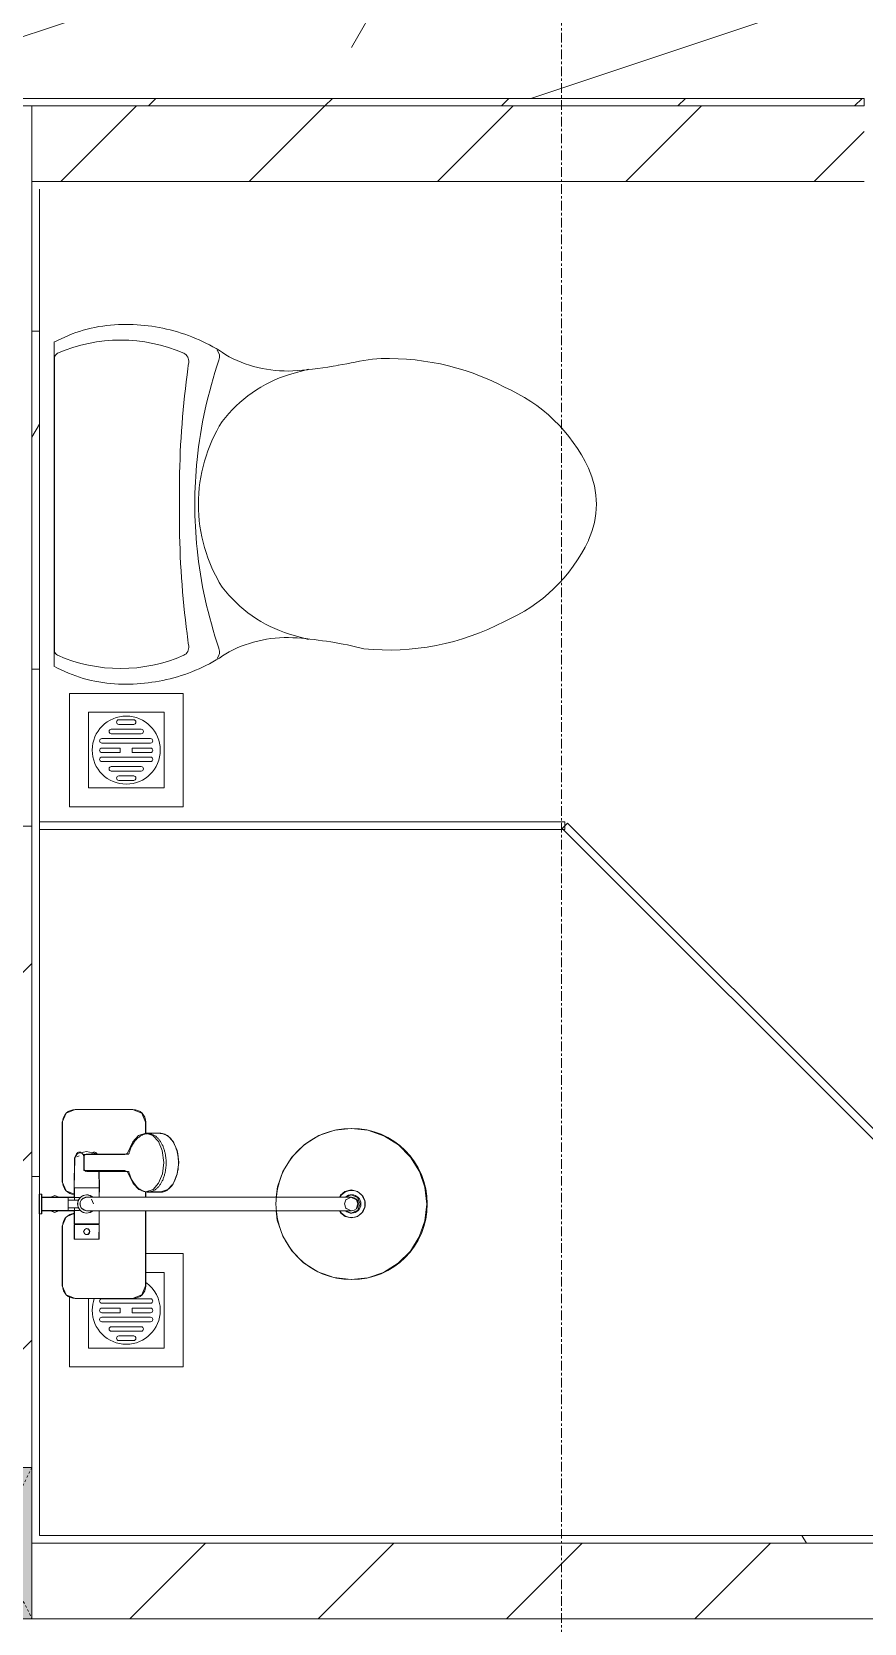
# Model space of a CAD drawing. Header units: millimetres. Extents: x 5357 to 259384, y -16348 to 109893.
# Drawn here: x 114252 to 115353, y 56631 to 58735 of the extents above; entities that cross this region are included whole.
import ezdxf

# ---------------------------------------------------------------- set-up
doc = ezdxf.new("R2010")
doc.units = ezdxf.units.MM
doc.linetypes.add('Dash', pattern=[6, 3, -3])
doc.linetypes.add('Grid Line', pattern=[22.225, 12.7, -3.175, 3.175, -3.175])
for name, color, linetype, lineweight in [('0-1', 7, 'Continuous', 5), ('A-FLOR-1', 53, 'Continuous', 9), ('A-FLOR-PATT-1', 10, 'Continuous', 9), ('A-GLAZ-CURT-1', 254, 'Continuous', 9), ('A-GLAZ-CURT-2', 53, 'Continuous', 9), ('A-WALL-1', 9, 'Continuous', 18), ('A-WALL-2', 53, 'Continuous', 9), ('A-WALL-PATT-1', 10, 'Continuous', 9), ('A-WALL-PATT-2', 53, 'Continuous', 9), ('I-WALL-1', 9, 'Continuous', 18), ('M-EQPM-1', 254, 'Continuous', 9), ('M-EQPM-2', 53, 'Continuous', 9), ('P-SANR-FIXT', 6, 'Continuous', 9), ('P-SANR-FIXT-1', 254, 'Continuous', 9), ('P-SANR-FIXT-2', 53, 'Continuous', 9), ('S-COLS-2', 9, 'Continuous', 18), ('S-COLS-3', 53, 'Continuous', 9), ('S-COLS-4', 254, 'Continuous', 9), ('S-COLS-HDLN-1', 53, 'Dash', 9), ('S-GRID-1', 1, 'Grid Line', 9)]:
    doc.layers.add(name, color=color, linetype=linetype, lineweight=lineweight)
pattern_1 = [(45, (0, 0), (-124.4508, 124.4508), [])]
pattern_2 = [(0, (0, 0), (894.08, 223.52), [73.762, -596.798, 73.762, -596.798, -3576.32]), (0, (0, 0), (894.08, 223.52), [-1341.12, 73.762, -1267.358, 73.762, -596.798, -1564.64]), (0, (0, 0), (894.08, 223.52), [-3352.8, 73.762, -373.278, 73.762, -1043.838]), (120, (335.28, 111.76), (-640.614, 662.536), [73.762, -596.798, 73.762, -4173.118]), (120, (335.28, 111.76), (-640.614, 662.536), [-744.322, -596.798, 73.762, -1267.358, -2235.2]), (120, (335.28, 111.76), (-640.614, 662.536), [-2682.24, 73.762, -596.798, 73.762, -1490.878]), (120, (335.28, 111.76), (-640.614, 662.536), [-3426.562, -373.278, 73.762, -1043.838]), (240, (447.04, 558.8), (-253.466, -886.056), [73.762, -596.798, 73.762, -4173.118]), (240, (447.04, 558.8), (-253.466, -886.056), [-744.322, -596.798, 73.762, -1267.358, -2235.2]), (240, (447.04, 558.8), (-253.466, -886.056), [-2682.24, 73.762, -596.798, 73.762, -1490.878]), (240, (447.04, 558.8), (-253.466, -886.056), [-3426.562, -373.278, 73.762, -1043.838])]

# ---------------------------------------------------------------- blocks, each defined once
blk = doc.blocks.new('TOILET - TOILET-348229-TKCS_MB CẢNH QUAN CÂY XANH')
at = {"layer": 'P-SANR-FIXT-2'}
for p, q in [((214.2, -19.1), (-214.2, -19.1)), ((194, -19.9), (-194, -19.9)), ((-171.7, -330.3), (-178.6, -355.5)), ((171.7, -330.3), (178.6, -355.5))]:
    blk.add_line(p, q, dxfattribs=at)
for centre, radius, start, end in [((-46.1, -111.1), 191.6, 151.2809, 176.4513), ((-193.7, -26.4), 6.48, 92.3168, 156.2862), ((193.7, -26.4), 6.48, 23.7138, 87.6832), ((46.1, -111.1), 191.6, 3.5487, 28.7191), ((-9.8, -107.2), 207.3, 156.2862, 203.7138), ((9.8, -107.2), 207.3, 336.2862, 23.7138), ((1.9, -114.1), 239.7, 176.4513, 195.2961), ((-1.9, -114.1), 239.7, 344.7039, 3.5487), ((-4, -115.7), 233.6, 195.2961, 215.2147), ((-14.3, -1400.4), 1215.6, 90.3974, 97.407), ((0, -3462.8), 3278, 89.6026, 90.3974), ((14.3, -1400.4), 1215.6, 82.593, 89.6026), ((4, -115.7), 233.6, 324.7853, 344.7039), ((-189.1, -185.5), 11.7, 205.4105, 277.5788), ((0.6, -792.1), 586.9, 95.8322, 108.9927), ((178.9, -2951.3), 2778.4, 97.2351, 97.5788), ((0, -416), 206.1, 90, 122.0732), ((0, -786.7), 581.5, 84.1678, 95.8322), ((0, -416), 206.1, 57.9268, 90), ((-0.6, -792.1), 586.9, 71.0073, 84.1678), ((-178.9, -2951.3), 2778.4, 82.4212, 82.7649), ((189.1, -185.5), 11.7, 262.4212, 334.5895), ((-195, -224.1), 13.8, 230.6724, 288.9927), ((-343.5, -327.4), 167.3, 355.4559, 27.38), ((-0.4, -384), 179.5, 127.4036, 162.5964), ((0.4, -384), 179.5, 17.4036, 52.5964), ((343.5, -327.4), 167.3, 152.62, 184.5441), ((195, -224.1), 13.8, 251.0073, 309.3276), ((-719.2, -297.5), 544.3, 346.0536, 355.4559), ((719.2, -297.5), 544.3, 184.5441, 190.2879), ((-1948.3, -805.1), 2171.2, 9.681, 10.8949), ((137.1, -461.2), 329.8, 174.3487, 207.6878), ((-137.1, -461.2), 329.8, 332.3122, 3.6835), ((45.1, -528.6), 217.6, 203.2216, 244.7718), ((-45.1, -528.6), 217.6, 295.2282, 336.7784), ((0, -624.4), 111.7, 244.7718, 295.2282)]:
    blk.add_arc(centre, radius, start, end, dxfattribs=at)
blk = doc.blocks.new('93925000_0001 - 93925000_top_dwg_93925000_T-348115-TKCS_MB CẢNH QUAN CÂY XANH')
at = {"layer": 'P-SANR-FIXT'}
for p, q in [((-29.3, -30.4), (-108, -30.4)), ((29.3, -30.4), (108, -30.4)), ((-125, -47.4), (-125, -123.4)), ((-46.3, -78.4), (-46.3, -46.7)), ((-27.2, -47.1), (-26.1, -47.1)), ((-9, -412.5), (-9, -62.5)), ((9, -62.5), (9, -412.5)), ((21.5, -45.9), (60.6, -46.7)), ((125, -47.4), (125, -123.4)), ((-27.2, -77.9), (-26.1, -77.9)), ((43, -78.7), (21.5, -79.2)), ((43, -64.7), (43, -117.7)), ((65.8, -117.7), (65.8, -64.7)), ((42.7, -117.9), (42.7, -117.9)), ((43.2, -117.6), (43.2, -117.5)), ((65.6, -117.5), (65.6, -117.6)), ((66.1, -117.9), (66.1, -117.9)), ((-108, -140.4), (-9, -140.4)), ((9, -140.4), (16.1, -140.4)), ((15.4, -159.1), (15.8, -143.3)), ((108, -140.4), (92.7, -140.4)), ((93, -143.3), (93.4, -159.1))]:
    blk.add_line(p, q, dxfattribs=at)
at = {"layer": 'P-SANR-FIXT', "flags": 128}
for points in [[(-45.8, -46.1), (-27.2, -46.1), (-27.2, -78.9), (-45.8, -78.9)], [(-26.1, -46), (-26.1, -78.9), (-9, -79)], [(21.5, -47.4), (21.5, -79.1), (9, -79)]]:
    blk.add_lwpolyline(points, dxfattribs=at)
at = {"layer": 'P-SANR-FIXT'}
for centre, radius in [((-36.5, -62.5), 3.95), ((0, -412.5), 100)]:
    blk.add_circle(centre, radius, dxfattribs=at)
for centre, radius, start, end in [((-108, -47.4), 17, 90, 180), ((-29.3, -47.4), 17, 4.7626, 90), ((29.3, -47.4), 17, 90, 175.2374), ((108, -47.4), 17, 360, 90), ((-45.8, -46.6), 0.5, 90, 180), ((0, -62.5), 12, 318.5904, 221.4096), ((0, -62.5), 9, 90, 180.0008), ((0, -62.5), 9, 360, 90), ((45.7, -61.8), 2.59, 155.1929, 175.7071), ((45.9, -61.8), 2.75, 130.8294, 155.1929), ((46.1, -62.1), 3.08, 110.5459, 130.8294), ((54.4, -334.8), 275.9, 88.2683, 91.7343), ((59.7, -57.1), 10.5, 38.6491, 85.492), ((-11.1, -67.1), 76.9, 1.7693, 4.1075), ((-45.8, -78.4), 0.5, 180, 270), ((65.2, -72.4), 3.46, 323.2522, 79.3541), ((-108, -123.4), 17, 180, 270), ((47.7, -153.8), 35.5, 125.4414, 130.0144), ((49.9, -156.8), 39.2, 121.1773, 125.4365), ((50.6, -157.9), 40.5, 119.697, 121.1761), ((51, -158.7), 41.5, 117.0276, 119.7085), ((52.2, -161.1), 44.1, 113.3199, 117.0258), ((51.7, -159.9), 42.8, 109.7779, 113.2977), ((52.5, -162.2), 45.2, 106.1472, 109.7766), ((53.2, -164.5), 47.7, 103.9355, 106.1665), ((39.1, -108.2), 10.4, 284.3956, 285.5116), ((40.8, -114.2), 4.19, 285.5116, 289.9665), ((40.2, -112.5), 6, 289.9665, 292.7061), ((41.4, -115.3), 2.96, 292.7061, 296.5405), ((41.3, -115.1), 3.16, 296.9591, 300.8286), ((41.8, -115.8), 2.26, 300.8286, 305.287), ((42.1, -116.4), 1.64, 305.287, 309.9326), ((42.6, -116.9), 0.906, 309.9326, 315.24), ((66.5, -116.6), 1.39, 229.6335, 235.1234), ((66.3, -116.8), 1.08, 225.1702, 229.6335), ((67.3, -115.4), 2.79, 235.1234, 238.7439), ((67.2, -115.6), 2.6, 238.7439, 243.4573), ((67.8, -114.4), 3.89, 243.9189, 246.8313), ((68.1, -113.8), 4.52, 246.843, 250.4792), ((68.3, -113.2), 5.24, 250.478, 254.0406), ((68.5, -112.7), 5.75, 254.0357, 256.0561), ((55.4, -165.2), 48.4, 73.8659, 76.0481), ((56.2, -162.4), 45.5, 70.241, 73.86), ((57.4, -159.2), 42.1, 66.6693, 70.2637), ((56.5, -161.3), 44.3, 62.9815, 66.6728), ((58, -158.4), 41.1, 60.2783, 62.9855), ((57.7, -158.9), 41.7, 58.8444, 60.2824), ((59.2, -156.4), 38.7, 54.5377, 58.8482), ((60.9, -154), 35.8, 50.0034, 54.5405), ((108, -123.4), 17, 270, 360), ((32.6, -143.6), 16.9, 172.414, 179.1297), ((33.7, -143.7), 17.9, 164.9525, 172.4168), ((35.2, -144.2), 19.5, 157.9614, 164.9563), ((37.1, -144.9), 21.6, 151.4775, 157.9654), ((39.3, -146.1), 24, 145.4892, 151.4815), ((41.5, -147.6), 26.8, 139.9517, 145.4927), ((43.6, -149.4), 29.5, 134.7867, 139.9744), ((46.2, -152), 33.2, 130.0223, 134.7808), ((62.8, -151.7), 32.8, 45.1921, 50.0042), ((65, -149.6), 29.8, 40.0487, 45.1896), ((87.6, -128.4), 1.5, 180, 187.5386), ((87.6, -128.4), 1.5, 258.6057, 270), ((67.2, -147.7), 26.8, 34.5125, 40.0422), ((69.4, -146.2), 24.2, 28.5363, 34.4919), ((73.8, -143.9), 19.2, 21.6374, 28.9183), ((71.2, -145), 22.1, 15.4436, 21.6374), ((76.8, -143.4), 16.2, 7.1859, 15.4436), ((73.9, -143.8), 19.1, 1.2699, 7.1859), ((32.7, -159), 17.3, 181.3198, 222.2619), ((76, -159), 17.4, 317.3098, 358.6393), ((54.2, -123), 60.6, 259.1395, 270.1494), ((54.2, -119.5), 64.1, 270.1494, 280.3637), ((0, -412.5), 18, 120.2491, 59.7509), ((0, -412.5), 12.2, 137.7946, 42.2054), ((0, -412.5), 9, 180, 0)]:
    blk.add_arc(centre, radius, start, end, dxfattribs=at)
for points, degree in [([(-12.9, 0), (-12.9, -1.5), (-12.9, -3)], 2), ([(12.9, 0), (0, 0), (-12.8, 0)], 2), ([(12.8, 0), (12.9, 0), (12.9, 0)], 2), ([(12.9, 0), (12.9, -1.5), (12.9, -3)], 2), ([(-12.9, -3), (0, -3), (12.8, -3)], 2), ([(-12.8, -3), (-12.9, -3), (-12.9, -3)], 2), ([(-8.5, -3.8), (-8.5, -20.9), (-8.5, -38)], 2), ([(8.5, -3.8), (8.5, -20.9), (8.5, -38)], 2), ([(-8.5, -38), (0, -38), (8.5, -38)], 2), ([(-5, -38), (-5, -44.8), (-5, -51.6)], 2), ([(5, -38), (5, -44.8), (5, -51.6)], 2), ([(-5, -46), (-15.5, -46), (-26.1, -46)], 2), ([(5, -46), (13.3, -46), (21.5, -46)], 2), ([(43.2, -61.6), (43.1, -62.2), (43.3, -62.8), (43, -63.5), (43, -64.1), (43, -64.7)], 5), ([(46.1, -59), (45.8, -59), (45.6, -59), (45.4, -59.1), (45.2, -59.1), (45, -59.2)], 5), ([(65.6, -61.6), (65.6, -60.8), (65.5, -60), (64.3, -59), (63.5, -59), (62.7, -59)], 5), ([(42.8, -182.5), (33, -180.6), (24.7, -176.4), (19.9, -170.7)], 3), ([(88.8, -170.8), (83.9, -176.5), (75.6, -180.7), (65.8, -182.5)], 3)]:
    blk.add_open_spline(points, degree=degree, dxfattribs=at)
for points, weights in [([(-9.3, -3), (-8.5, -3), (-8.5, -3.8)], [1, 0.707106775639, 1]), ([(9.3, -3), (8.5, -3), (8.5, -3.8)], [1, 0.707106765177, 1]), ([(21.5, -45.9), (21.5, -45.7), (21.5, -47.4)], [0.874147445041, 0.908470869121, 1]), ([(67.9, -74.4), (66.9, -75.7), (65.8, -76.4)], [1, 0.991614392871, 1]), ([(54.4, -167.3), (15.8, -167.3), (15.8, -143.6)], [1, 0.707106781187, 1]), ([(93, -143.6), (93, -167.3), (54.4, -167.3)], [1, 0.707106781187, 1])]:
    blk.add_rational_spline(points, weights, degree=2, dxfattribs=at)
blk.add_open_spline([(68, -50.6), (68.4, -51.1), (68.6, -51.7), (68.7, -53.5), (68.2, -54.7), (66.1, -57), (64.6, -58.1), (62.7, -59)], degree=3, knots=[0.3623591, 0.3623591, 0.3623591, 0.3623591, 0.4991435, 0.4991435, 0.7494159, 0.7494159, 0.9564651, 0.9564651, 0.9564651, 0.9564651], dxfattribs=at)
blk = doc.blocks.new('93925000_0001 - 93925000_top_dwg-348114-TKCS_MB CẢNH QUAN CÂY XANH')
blk.add_blockref('93925000_0001 - 93925000_top_dwg_93925000_T-348115-TKCS_MB CẢNH QUAN CÂY XANH', (0, 0))
blk = doc.blocks.new('93925000_0001 - 93925000_3D_low_dwg-348120-TKCS_MB CẢNH QUAN CÂY XANH')
at = {"layer": 'P-SANR-FIXT'}
for p, q in [((-13, 0.4), (-12.1, 0.4)), ((-13, 0.4), (-11.6, 0.4)), ((-13, 0.4), (-12.1, 0.4)), ((-13, 0.4), (-11.6, 0.4)), ((-13, -2.4), (-13, 0.4)), ((-13, -2.4), (-13, 0.4)), ((-12.1, 0.4), (-9.1, 0.4)), ((-12.1, 0.4), (-9.1, 0.4)), ((-8, 0.4), (-11.6, 0.4)), ((-8, 0.4), (-11.6, 0.4)), ((-9.1, 0.4), (-5, 0.4)), ((-9.1, 0.4), (-5, 0.4)), ((-2.7, 0.4), (-8, 0.4)), ((-2.7, 0.4), (-8, 0.4)), ((-5, 0.4), (0, 0.4)), ((-5, 0.4), (0, 0.4)), ((2.9, 0.4), (-2.7, 0.4)), ((2.9, 0.4), (-2.7, 0.4)), ((0, 0.4), (5.1, 0.4)), ((0, 0.4), (5.1, 0.4)), ((8.2, 0.4), (2.9, 0.4)), ((8.2, 0.4), (2.9, 0.4)), ((5.1, 0.4), (9, 0.4)), ((5.1, 0.4), (9, 0.4)), ((11.6, 0.4), (8.2, 0.4)), ((11.6, 0.4), (8.2, 0.4)), ((9, 0.4), (12, 0.4)), ((9, 0.4), (12, 0.4)), ((13, 0.4), (11.6, 0.4)), ((13, 0.4), (11.6, 0.4)), ((12, 0.4), (13, 0.4)), ((12, 0.4), (13, 0.4)), ((13, -2.4), (13, 0.4)), ((13, -2.4), (13, 0.4)), ((-12.1, -2.4), (-13, -2.4)), ((-13, -2.4), (-11.6, -2.4)), ((-12.1, -2.4), (-13, -2.4)), ((-13, -2.4), (-11.6, -2.4)), ((-9.1, -2.4), (-12.1, -2.4)), ((-9.1, -2.4), (-12.1, -2.4)), ((-11.6, -2.4), (-8.5, -2.4)), ((-11.6, -2.4), (-8.9, -2.4)), ((-11.1, -20.1), (-8.9, -14.6)), ((-8.9, -25.2), (-11.1, -20.1)), ((-5, -2.4), (-9.1, -2.4)), ((-8.9, -45.6), (-8.9, -2.4)), ((-6.1, -2.4), (-8.5, -2.4)), ((-8.5, -52.2), (-8.5, -2.4)), ((-0.3, -2.4), (-6.1, -2.4)), ((0, -2.4), (-5, -2.4)), ((-0.3, -2.4), (6.1, -2.4)), ((5.1, -2.4), (0, -2.4)), ((5.1, -2.4), (9, -2.4)), ((6.1, -2.4), (8.5, -2.4)), ((11.6, -2.4), (8.5, -2.4)), ((8.5, -2.4), (8.5, -52.2)), ((8.9, -2.4), (8.9, -45.6)), ((11.6, -2.4), (8.9, -2.4)), ((11.1, -20.1), (8.9, -15)), ((8.9, -25.6), (11.1, -20.1)), ((9, -2.4), (12, -2.4)), ((9, -2.4), (12, -2.4)), ((13, -2.4), (11.6, -2.4)), ((13, -2.4), (11.6, -2.4)), ((12, -2.4), (13, -2.4)), ((12, -2.4), (13, -2.4)), ((-125, -47), (-120, -35)), ((-120, -35), (-125, -47)), ((-120, -35), (-108, -30)), ((-108, -30), (-120, -35)), ((-108, -30), (-29.2, -30)), ((-29.2, -30), (-108, -30)), ((-29.2, -30), (-17.2, -35)), ((-17.2, -35), (-29.2, -30)), ((-17.2, -35), (-12.8, -45.6)), ((-12.8, -45.6), (-17.2, -35)), ((17.2, -35), (12.8, -45.6)), ((12.8, -45.6), (17.2, -35)), ((17.2, -35), (29.2, -30)), ((17.2, -35), (29.2, -30)), ((29.2, -30), (108, -30)), ((108, -30), (29.2, -30)), ((108, -30), (120, -35)), ((120, -35), (108, -30)), ((120, -35), (125, -47)), ((125, -47), (120, -35)), ((-125, -123), (-125, -47)), ((-125, -47), (-125, -123)), ((-46.3, -45.7), (-27.2, -45.6)), ((-46.3, -46.9), (-46.3, -45.7)), ((-46.3, -45.7), (-46.3, -46.9)), ((-46.3, -50.5), (-46.3, -46.9)), ((-46.3, -50.5), (-46.3, -56.1)), ((-46.3, -56.1), (-46.3, -62.1)), ((-46.3, -68.1), (-46.3, -62.1)), ((-40.5, -62.1), (-39.4, -59.4)), ((-40.5, -62.1), (-39.3, -64.9)), ((-36.6, -58.1), (-39.4, -59.4)), ((-36.6, -58.1), (-33.6, -59.3)), ((-33.6, -59.3), (-32.5, -62.1)), ((-33.6, -64.8), (-32.5, -62.1)), ((-27.2, -46.8), (-27.2, -45.6)), ((-27.2, -45.6), (-27.2, -46.8)), ((-27.2, -46.8), (-27.2, -50.4)), ((-27.2, -56), (-27.2, -50.4)), ((-27.2, -62.1), (-27.2, -56)), ((-27.2, -68.2), (-27.2, -62.1)), ((-26.1, -46.8), (-26.1, -45.6)), ((-8.5, -45.6), (-26.1, -45.6)), ((-26.1, -46.8), (-26.1, -50.4)), ((-26.1, -56), (-26.1, -50.4)), ((-26.1, -62.1), (-26.1, -56)), ((-26.1, -68.2), (-26.1, -62.1)), ((-11.1, -57.5), (-12, -62.1)), ((-11.2, -57.7), (-12, -62.1)), ((-12, -62.1), (-11.2, -66.5)), ((-12, -62.1), (-11.2, -66.5)), ((-8.5, -53.6), (-11.2, -57.7)), ((-8.5, -53.6), (-11.2, -57.7)), ((-11.1, -57.5), (-11.2, -57.7)), ((-5.4, -54.9), (-9, -62.1)), ((-9, -62.1), (-9, -66.3)), ((-4.4, -50.9), (-8.5, -53.6)), ((-4.4, -50.9), (-8.5, -53.6)), ((-5.4, -54.9), (-6.9, -57.9)), ((0, -53.1), (-5.4, -54.9)), ((-4.6, -51), (-4.4, -50.9)), ((0, -50.1), (-4.4, -50.9)), ((4.4, -50.9), (0, -50.1)), ((4.4, -50.9), (4.6, -51)), ((4.4, -50.9), (8.5, -53.6)), ((4.4, -50.9), (8.5, -53.6)), ((9, -62.1), (6.4, -55.7)), ((21.5, -45.6), (8.5, -45.6)), ((11.1, -57.5), (8.5, -53.6)), ((11.2, -57.7), (8.5, -53.6)), ((11.2, -57.7), (8.5, -53.6)), ((9, -62.1), (9, -66.5)), ((11.1, -57.5), (11.2, -57.7)), ((11.1, -66.7), (12, -62.1)), ((12, -62.1), (11.2, -57.7)), ((12, -62.1), (11.2, -57.7)), ((11.2, -66.5), (12, -62.1)), ((21.5, -45.6), (60.6, -46.1)), ((21.5, -46.8), (21.5, -45.6)), ((21.5, -46.8), (21.5, -50.4)), ((21.5, -56), (21.5, -50.4)), ((21.5, -62.1), (21.5, -56)), ((21.5, -68.2), (21.5, -62.1)), ((43.3, -68.3), (43.8, -62.2)), ((44.3, -58.6), (44.2, -112.9)), ((65.4, -58.6), (44.3, -58.6)), ((60.6, -46.1), (66.7, -50.3)), ((63.6, -52.2), (62.2, -49.2)), ((65.4, -58.6), (65.4, -112.9)), ((66.3, -68.3), (65.8, -61.6)), ((66.7, -50.3), (69.5, -62.1)), ((66.7, -73.9), (69.5, -62.1)), ((125, -47), (125, -123)), ((125, -123), (125, -47)), ((-46.3, -73.7), (-46.3, -68.1)), ((-46.3, -77.3), (-46.3, -73.7)), ((-46.3, -78.5), (-46.3, -77.3)), ((-46.3, -78.5), (-46.3, -77.3)), ((-46.3, -78.5), (-27.2, -78.6)), ((-36.5, -66.1), (-39.3, -64.9)), ((-33.6, -64.8), (-36.5, -66.1)), ((-27.2, -73.8), (-27.2, -68.2)), ((-27.2, -77.4), (-27.2, -73.8)), ((-27.2, -77.4), (-27.2, -78.6)), ((-27.2, -78.6), (-27.2, -77.4)), ((-26.1, -73.8), (-26.1, -68.2)), ((-26.1, -77.4), (-26.1, -73.8)), ((-26.1, -78.6), (-26.1, -77.4)), ((-26.1, -78.6), (-9, -78.6)), ((-11.1, -66.7), (-11.2, -66.5)), ((-11.2, -66.5), (-9, -69.8)), ((-11.1, -66.7), (-9, -69.9)), ((-9, -79.5), (-9, -66.3)), ((-9, -79.5), (-9, -94.5)), ((6.4, -68.5), (0, -71.1)), ((9, -79.6), (9, -66.5)), ((9, -69.8), (11.2, -66.5)), ((9, -69.8), (11.2, -66.5)), ((9, -69.8), (11.1, -66.7)), ((9, -78.6), (21.5, -78.6)), ((9, -79.6), (9, -94.6)), ((11.1, -66.7), (11.2, -66.5)), ((21.5, -73.8), (21.5, -68.2)), ((21.5, -77.4), (21.5, -73.8)), ((21.5, -78.6), (21.5, -77.4)), ((21.5, -78.6), (44.3, -78.3)), ((43.3, -68.3), (44.3, -66.2)), ((44.3, -70.3), (43.3, -68.3)), ((-9, -94.5), (-9, -122.1)), ((9, -94.6), (9, -122.1)), ((-120, -135), (-125, -123)), ((-125, -123), (-120, -135)), ((-9, -122.1), (-9, -352.1)), ((9, -352.1), (9, -122.1)), ((27.2, -123.6), (19, -131.1)), ((42.7, -116.4), (27.2, -123.6)), ((44.2, -112.9), (42.7, -116.4)), ((65.4, -112.9), (67, -116.4)), ((67, -116.4), (82.2, -123.4)), ((82.2, -123.4), (90.4, -130.7)), ((125, -123), (120, -135)), ((120, -135), (125, -123)), ((-108, -140), (-120, -135)), ((-120, -135), (-108, -140)), ((-8.8, -140), (-108, -140)), ((-108, -140), (-8.8, -140)), ((16.1, -140), (8.8, -140)), ((8.8, -140), (16.1, -140)), ((16, -140.4), (19, -131.1)), ((16, -140.4), (16, -160.1)), ((19.3, -150.1), (16, -140.4)), ((90.4, -130.7), (93.7, -140.4)), ((90.7, -149.6), (93.7, -140.4)), ((108, -140), (93.6, -140)), ((93.6, -140), (108, -140)), ((93.7, -140.4), (93.7, -160.1)), ((108, -140), (120, -135)), ((108, -140), (120, -135)), ((16, -160.1), (18.8, -169)), ((19.3, -169.7), (16, -160.1)), ((27.5, -157.3), (19.3, -150.1)), ((27.5, -157.3), (39.8, -162.4)), ((39.8, -162.4), (54.8, -164.2)), ((70.6, -162.2), (54.8, -164.2)), ((70.6, -162.2), (82.5, -157.2)), ((90.7, -149.6), (82.5, -157.2)), ((93.7, -160.1), (90.7, -169.3)), ((25.5, -175.3), (19.3, -169.7)), ((39.8, -182), (27.5, -177)), ((39.6, -182), (54.8, -183.9)), ((39.8, -182), (54.8, -183.9)), ((54.8, -183.9), (70.6, -181.9)), ((54.8, -183.9), (69.3, -182.2)), ((82.5, -176.8), (70.6, -181.9)), ((82.2, -177), (79.6, -178.1)), ((90.7, -169.3), (82.5, -176.8)), ((-21.4, -314.2), (-42.5, -321.4)), ((-9, -312.8), (-21.4, -314.2)), ((22.5, -314.4), (9, -312.9)), ((43, -321.6), (22.5, -314.4)), ((-61.8, -333.3), (-77.7, -348.9)), ((-42.5, -321.4), (-61.8, -333.3)), ((61.9, -333.3), (43, -321.6)), ((78.8, -350.3), (61.9, -333.3)), ((-77.7, -348.9), (-89.8, -367.9)), ((-9, -374.4), (-9, -352.1)), ((9, -374.3), (9, -352.1)), ((90.5, -369.3), (78.8, -350.3)), ((-89.8, -367.9), (-97.3, -388.9)), ((-9, -394.7), (-9, -374.4)), ((9, -394.5), (9, -374.3)), ((97.6, -390.1), (90.5, -369.3)), ((-97.3, -388.9), (-100, -411.9)), ((-11.8, -397.7), (-16.7, -404)), ((-9, -396.3), (-11.8, -397.7)), ((-9, -394.7), (-9, -407.6)), ((9, -394.5), (9, -407.4)), ((11.7, -397.6), (9, -396.3)), ((11.7, -397.6), (16.7, -403.7)), ((11.7, -397.6), (16.7, -403.7)), ((100, -411.9), (97.6, -390.1)), ((-100, -411.9), (-97.6, -433.8)), ((-16.7, -404), (-18.5, -411.9)), ((-18.5, -411.9), (-18.5, -411.9)), ((-18.5, -411.9), (-16.5, -420.1)), ((-16.5, -420.1), (-11.3, -426.5)), ((-12, -411.9), (-9, -404.4)), ((-8.3, -420.6), (-12, -411.9)), ((-5.4, -404.7), (-9, -411.9)), ((-9, -407.6), (-9, -411.9)), ((-9, -411.9), (-9, -411.9)), ((0, -423.9), (-8.3, -420.6)), ((-5.4, -404.7), (-6.3, -405.5)), ((-5.4, -419.1), (-6.2, -418.4)), ((-5.4, -404.7), (0, -402.9)), ((0, -420.9), (-5.4, -419.1)), ((0, -420.9), (-5.4, -419.1)), ((5.4, -404.7), (0, -402.9)), ((5.4, -419.1), (0, -420.9)), ((5.4, -419.1), (0, -420.9)), ((8.7, -420.2), (0, -423.9)), ((9, -411.9), (5.4, -404.7)), ((5.4, -404.7), (6.2, -405.4)), ((5.4, -419.1), (9, -411.6)), ((5.4, -419.1), (9, -411.9)), ((6.2, -418.4), (5.4, -419.1)), ((8.7, -420.2), (12, -411.9)), ((12, -411.9), (9, -404.9)), ((9, -411.9), (9, -407.4)), ((9, -411.6), (9, -411.9)), ((16.5, -420.1), (11.7, -426.2)), ((18.5, -411.9), (16.5, -420.1)), ((16.7, -403.7), (18.5, -411.9)), ((16.7, -403.7), (18.5, -411.9)), ((18.5, -411.9), (18.5, -411.9)), ((100, -411.9), (97.5, -433.9)), ((-97.6, -433.8), (-90.5, -454.4)), ((-11.3, -426.5), (-3.9, -430)), ((-3.9, -430), (4.1, -429.9)), ((4.1, -429.9), (11.7, -426.2)), ((89.8, -455.8), (97.5, -433.9)), ((-90.5, -454.4), (-78.4, -473.9)), ((78, -474.5), (89.8, -455.8)), ((-78.4, -473.9), (-62.2, -490.2)), ((61.9, -490.4), (78, -474.5)), ((-62.2, -490.2), (-43.5, -501.9)), ((-43.5, -501.9), (-22.2, -509.4)), ((22.1, -509.4), (42.9, -502.2)), ((42.9, -502.2), (61.9, -490.4)), ((-22.2, -509.4), (-0.1, -511.9)), ((-0.1, -511.9), (22.1, -509.4))]:
    blk.add_line(p, q, dxfattribs=at)
blk = doc.blocks.new('93925000_0001 - FMM 93925000-348244-TKCS_MB CẢNH QUAN CÂY XANH')
for name in ['93925000_0001 - 93925000_3D_low_dwg-348120-TKCS_MB CẢNH QUAN CÂY XANH', '93925000_0001 - 93925000_top_dwg-348114-TKCS_MB CẢNH QUAN CÂY XANH']:
    blk.add_blockref(name, (0, 0))
blk = doc.blocks.new('THU NUOC - THU NUOC-461820-TKCS_MB CẢNH QUAN CÂY XANH')
at = {"layer": 'M-EQPM-2'}
for p, q in [((-66.3, 70.6), (-66.3, -79.4)), ((83.7, 70.6), (-66.3, 70.6)), ((83.7, -22.9), (83.7, 70.6)), ((58.7, 45.6), (-41.3, 45.6)), ((-41.3, 45.6), (-41.3, -54.4)), ((58.7, -19.9), (58.7, 45.6)), ((-11, 23.3), (28.5, 23.3)), ((-1.1, 35.6), (18.5, 35.6)), ((18.5, 29.6), (-1.1, 29.6)), ((-23.3, 10.8), (40.9, 10.8)), ((40.9, 4.8), (-23.3, 4.8)), ((28.5, 17.3), (-11, 17.3)), ((-23.3, -1.2), (0.7, -1.2)), ((0.7, -7.2), (-23.3, -7.2)), ((-23.3, -13.6), (40.9, -13.6)), ((40.9, -19.6), (-23.3, -19.6)), ((0.7, -1.2), (0.7, -7.2)), ((16.7, -1.2), (40.9, -1.2)), ((16.7, -7.2), (16.7, -1.2)), ((40.9, -7.2), (16.7, -7.2)), ((-41.3, -54.4), (-16.7, -54.4)), ((-66.3, -79.4), (-16.7, -79.4))]:
    blk.add_line(p, q, dxfattribs=at)
for centre, radius, start, end in [((8.7, -4.4), 45, 0, 180), ((8.7, -4.4), 45, 0, 180), ((-11, 20.3), 3, 90, 270), ((-1.1, 32.6), 3, 90, 270), ((18.5, 32.6), 3, 270, 90), ((28.5, 20.3), 3, 270, 90), ((-23.3, 7.8), 3, 90, 270), ((40.9, 7.8), 3, 270, 90), ((8.7, -4.4), 45, 180, 235.2807), ((8.7, -4.4), 45, 180, 235.2807), ((-23.3, -4.2), 3, 90, 270), ((-23.3, -16.6), 3, 90, 270), ((40.9, -4.2), 3, 270, 90), ((40.9, -16.6), 3, 270, 90), ((8.7, -4.4), 45, 339.7593, 360), ((8.7, -4.4), 45, 339.7593, 360), ((-11, -29.1), 3, 135, 180)]:
    blk.add_arc(centre, radius, start, end, dxfattribs=at)
blk = doc.blocks.new('THU NUOC - THU NUOC-V57-TKCS_MB CẢNH QUAN CÂY XANH')
at = {"layer": 'M-EQPM-2'}
for p, q in [((-66.3, 70.6), (-66.3, -79.4)), ((83.7, 70.6), (-66.3, 70.6)), ((83.7, -79.4), (83.7, 70.6)), ((58.7, 45.6), (-41.3, 45.6)), ((-41.3, 45.6), (-41.3, -54.4)), ((58.7, -54.4), (58.7, 45.6)), ((-11, 23.3), (28.5, 23.3)), ((-1.1, 35.6), (18.5, 35.6)), ((18.5, 29.6), (-1.1, 29.6)), ((-23.3, 10.8), (40.9, 10.8)), ((40.9, 4.8), (-23.3, 4.8)), ((28.5, 17.3), (-11, 17.3)), ((-23.3, -1.2), (0.7, -1.2)), ((0.7, -7.2), (-23.3, -7.2)), ((-23.3, -13.6), (40.9, -13.6)), ((40.9, -19.6), (-23.3, -19.6)), ((0.7, -1.2), (0.7, -7.2)), ((16.7, -1.2), (40.9, -1.2)), ((16.7, -7.2), (16.7, -1.2)), ((40.9, -7.2), (16.7, -7.2)), ((-11, -26.1), (28.5, -26.1)), ((28.5, -32.1), (-11, -32.1)), ((-1.1, -38.5), (18.5, -38.5)), ((-41.3, -54.4), (58.7, -54.4)), ((18.5, -44.5), (-1.1, -44.5)), ((-66.3, -79.4), (83.7, -79.4))]:
    blk.add_line(p, q, dxfattribs=at)
for centre, radius, start, end in [((8.7, -4.4), 45, 0, 180), ((8.7, -4.4), 45, 0, 180), ((-11, 20.3), 3, 90, 270), ((-1.1, 32.6), 3, 90, 270), ((18.5, 32.6), 3, 270, 90), ((28.5, 20.3), 3, 270, 90), ((-23.3, 7.8), 3, 90, 270), ((40.9, 7.8), 3, 270, 90), ((8.7, -4.4), 45, 180, 360), ((8.7, -4.4), 45, 180, 360), ((-23.3, -4.2), 3, 90, 270), ((-23.3, -16.6), 3, 90, 270), ((40.9, -4.2), 3, 270, 90), ((40.9, -16.6), 3, 270, 90), ((-11, -29.1), 3, 90, 270), ((-1.1, -41.5), 3, 90, 270), ((18.5, -41.5), 3, 270, 90), ((28.5, -29.1), 3, 270, 90)]:
    blk.add_arc(centre, radius, start, end, dxfattribs=at)
blk = doc.blocks.new('System Panel - Glazed-579379-TKCS_MB CẢNH QUAN CÂY XANH')
at = {"layer": 'A-GLAZ-CURT-2'}
for p, q in [((350.6, 5), (-350.6, 5)), ((-350.6, 5), (-350.6, -5)), ((350.6, -5), (350.6, 5)), ((-350.6, -5), (350.6, -5))]:
    blk.add_line(p, q, dxfattribs=at)
blk = doc.blocks.new('System Panel - Glazed-928425-TKCS_MB CẢNH QUAN CÂY XANH')
at = {"layer": 'A-GLAZ-CURT-2'}
for p, q in [((347.1, 5), (-347.1, 5)), ((-347.1, 5), (-347.1, -5)), ((347.1, -5), (347.1, 5)), ((-347.1, -5), (347.1, -5))]:
    blk.add_line(p, q, dxfattribs=at)
blk = doc.blocks.new('G1_SOF - BO TRU - 100x200-V58-TKCS_MB CẢNH QUAN CÂY XANH')
at = {"layer": 'S-COLS-3'}
blk.add_hatch(color=256, dxfattribs=at).paths.add_polyline_path([(50, -100), (50, 100), (-50, 100), (-50, -100)])
at = {"layer": 'S-COLS-2'}
for p, q in [((50, 100), (-50, 100)), ((-50, 100), (-50, -100)), ((50, -100), (50, 100)), ((-50, -100), (50, -100))]:
    blk.add_line(p, q, dxfattribs=at)
at = {"layer": 'S-COLS-HDLN-1'}
for p, q in [((50, 100), (-50, -100)), ((-50, 100), (50, -100))]:
    blk.add_line(p, q, dxfattribs=at)
blk = doc.blocks.new('NCV_TKTC_TANG 1_rvt-1-TKCS_MB CẢNH QUAN CÂY XANH')
at = {"layer": 'A-FLOR-PATT-1'}
h = blk.add_hatch(dxfattribs=at)
h.set_pattern_fill('FP_5', color=256, style=0, pattern_type=2)
h.set_pattern_definition([(0, (0, 0), (1788.16, 447.04), [73.762, -1267.358, 73.762, -1267.358, -7152.64]), (0, (0, 0), (1788.16, 447.04), [-2682.24, 73.762, -2608.478, 73.762, -1267.358, -3129.28]), (0, (0, 0), (1788.16, 447.04), [-6705.6, 73.762, -820.318, 73.762, -2161.438]), (120, (670.56, 223.5), (-1281.228, 1325.072), [73.762, -1267.358, 73.762, -8419.998]), (120, (670.56, 223.5), (-1281.228, 1325.072), [-1414.882, -1267.358, 73.762, -2608.478, -4470.4]), (120, (670.56, 223.5), (-1281.228, 1325.072), [-5364.48, 73.762, -1267.358, 73.762, -3055.518]), (120, (670.56, 223.5), (-1281.228, 1325.072), [-6779.362, -820.318, 73.762, -2161.438]), (240, (894.1, 1117.6), (-506.932, -1772.112), [73.762, -1267.358, 73.762, -8419.998]), (240, (894.1, 1117.6), (-506.932, -1772.112), [-1414.882, -1267.358, 73.762, -2608.478, -4470.4]), (240, (894.1, 1117.6), (-506.932, -1772.112), [-5364.48, 73.762, -1267.358, 73.762, -3055.518]), (240, (894.1, 1117.6), (-506.932, -1772.112), [-6779.362, -820.318, 73.762, -2161.438])])
h.paths.add_polyline_path([(115392.6, 58636.9), (116152.6, 58636.9), (116152.6, 58646.9), (116242.6, 58646.9), (116242.6, 60051.9), (115692.6, 60051.9), (115692.6, 61501.9), (115142.6, 61503.2), (115142.4, 61176.6), (114692.4, 61176.6), (114692.4, 59688), (114688.6, 59659.3), (114677.5, 59632.5), (114659.9, 59609.5), (114636.9, 59591.8), (114610.1, 59580.7), (114581.3, 59576.9), (113153.9, 59576.9), (113125.1, 59580.7), (113098.3, 59591.8), (113075.3, 59609.5), (113057.6, 59632.5), (113046.5, 59659.3), (113042.8, 59688), (113042.8, 61176.6), (112592.8, 61176.6), (112592.8, 61626.9), (111852.6, 61626.9), (111852.6, 58646.9), (115352.6, 58646.9), (115352.6, 58636.9)])
h = blk.add_hatch(dxfattribs=at)
h.set_pattern_fill('FP_4', color=256, style=0, pattern_type=2)
h.set_pattern_definition([(216.87, (366.52, 916.3), (2748.89673, 1832.6049), [458.15, -4123.35]), (206.565, (916.3, 641.4), (-916.3012, -916.2996), [1024.455, -1024.455]), (198.435, (916.3, 183.26), (-1832.59854, -916.30195), [579.52, -2318.076])])
h.paths.add_polyline_path([(115392.6, 58636.9), (116152.6, 58636.9), (116152.6, 58646.9), (116242.6, 58646.9), (116242.6, 60051.9), (115692.6, 60051.9), (115692.6, 61501.9), (115142.6, 61503.2), (115142.4, 61176.6), (114692.4, 61176.6), (114692.4, 59688), (114688.6, 59659.3), (114677.5, 59632.5), (114659.9, 59609.5), (114636.9, 59591.8), (114610.1, 59580.7), (114581.3, 59576.9), (113153.9, 59576.9), (113125.1, 59580.7), (113098.3, 59591.8), (113075.3, 59609.5), (113057.6, 59632.5), (113046.5, 59659.3), (113042.8, 59688), (113042.8, 61176.6), (112592.8, 61176.6), (112592.8, 61626.9), (111852.6, 61626.9), (111852.6, 58646.9), (115352.6, 58646.9), (115352.6, 58636.9)])
at = {"layer": 'A-WALL-PATT-1'}
h = blk.add_hatch(dxfattribs=at)
h.set_pattern_fill('FP_2', color=256, style=0, pattern_type=2)
h.set_pattern_definition(pattern_1)
h.paths.add_polyline_path([(114252.6, 58536.9), (115352.6, 58536.9), (115352.6, 58636.9), (114252.6, 58636.9), (114252.6, 58608.4)])
h.paths.add_polyline_path([(116252.6, 58536.9), (116252.6, 58636.9), (116152.6, 58636.9), (116152.6, 58536.9)])
h = blk.add_hatch(dxfattribs=at)
h.set_pattern_fill('FP_11', color=256, style=0, pattern_type=2)
h.set_pattern_definition(pattern_2)
h.paths.add_polyline_path([(114262.6, 56736.9), (114262.6, 58526.9), (114252.6, 58526.9), (114252.6, 56736.9)])
h = blk.add_hatch(dxfattribs=at)
h.set_pattern_fill('FP_2', color=256, style=0, pattern_type=2)
h.set_pattern_definition(pattern_1)
h.paths.add_polyline_path([(114152.6, 56836.9), (114252.6, 56836.9), (114252.6, 57684.9), (114152.6, 57684.9), (114152.6, 57129.1)])
h = blk.add_hatch(dxfattribs=at)
h.set_pattern_fill('FP_11', color=256, style=0, pattern_type=2)
h.set_pattern_definition(pattern_2)
h.paths.add_polyline_path([(116111.8, 56736.9), (116242.6, 56736.9), (116242.6, 56746.9), (114262.6, 56746.9), (114262.6, 56736.9), (116076.1, 56736.9)])
h = blk.add_hatch(dxfattribs=at)
h.set_pattern_fill('FP_2', color=256, style=0, pattern_type=2)
h.set_pattern_definition(pattern_1)
h.paths.add_polyline_path([(116111.8, 56636.9), (116252.6, 56636.9), (116252.6, 56736.9), (114252.6, 56736.9), (114252.6, 56636.9), (115809.2, 56636.9)])
h.paths.add_polyline_path([(114152.6, 56636.9), (114152.6, 56736.9), (111852.6, 56736.9), (111852.6, 56636.9), (113690.9, 56636.9)])
at = {"layer": 'A-WALL-PATT-2'}
h = blk.add_hatch(dxfattribs=at)
h.set_pattern_fill('FP_10', color=256, style=0, pattern_type=2)
h.set_pattern_definition([(45, (0, 0), (-116.67262, 116.67262), [])])
h.paths.add_polyline_path([(116252.6, 58636.9), (116252.6, 58646.9), (116152.6, 58646.9), (116152.6, 58636.9)])
h.paths.add_polyline_path([(114252.6, 58636.9), (115352.6, 58636.9), (115352.6, 58646.9), (111852.6, 58646.9), (111852.6, 58636.9), (111875.3, 58636.9)])
at = {"layer": 'A-FLOR-1'}
blk.add_line((114252.6, 58536.9), (114252.6, 58526.9), dxfattribs=at)
at = {"layer": 'A-WALL-1'}
for p, q in [((114252.6, 58636.9), (114252.6, 58536.9)), ((114252.6, 57684.9), (114152.6, 57684.9)), ((114252.6, 56836.9), (114252.6, 57684.9)), ((116252.6, 56736.9), (114252.6, 56736.9)), ((114252.6, 56636.9), (116252.6, 56636.9))]:
    blk.add_line(p, q, dxfattribs=at)
at = {"layer": 'A-WALL-2'}
for p, q in [((115352.6, 58636.9), (114252.6, 58636.9)), ((114252.6, 58636.9), (115352.6, 58636.9)), ((114252.6, 58536.9), (115352.6, 58536.9))]:
    blk.add_line(p, q, dxfattribs=at)
at = {"layer": 'I-WALL-1'}
for p, q in [((111852.6, 58636.9), (114252.6, 58636.9)), ((115352.6, 58646.9), (111862.6, 58646.9)), ((115352.6, 58636.9), (115352.6, 58646.9)), ((114252.6, 58526.9), (114252.6, 56836.9)), ((114262.6, 56746.9), (114262.6, 58526.9)), ((115652.8, 56746.9), (114262.6, 56746.9)), ((114252.6, 56736.9), (114262.6, 56736.9)), ((114262.6, 56736.9), (116242.6, 56736.9))]:
    blk.add_line(p, q, dxfattribs=at)
at = {"layer": 'A-GLAZ-CURT-1'}
for name, p, rotation in [('System Panel - Glazed-928425-TKCS_MB CẢNH QUAN CÂY XANH', (114609.7, 57685.3), 180), ('System Panel - Glazed-579379-TKCS_MB CẢNH QUAN CÂY XANH', (115204.7, 57437.4), 134.9999999999992)]:
    blk.add_blockref(name, p, dxfattribs=dict(at, rotation=rotation))
at = {"layer": 'M-EQPM-1', "rotation": 180}
for name, p in [('THU NUOC - THU NUOC-V57-TKCS_MB CẢNH QUAN CÂY XANH', (114385.9, 57780.9)), ('THU NUOC - THU NUOC-461820-TKCS_MB CẢNH QUAN CÂY XANH', (114385.9, 57040.4))]:
    blk.add_blockref(name, p, dxfattribs=at)
at = {"layer": 'P-SANR-FIXT-1'}
for name, p, rotation in [('TOILET - TOILET-348229-TKCS_MB CẢNH QUAN CÂY XANH', (114262.6, 58110.3), 89.99999999999868), ('93925000_0001 - FMM 93925000-348244-TKCS_MB CẢNH QUAN CÂY XANH', (114262.6, 57185.3), 89.9999999999996)]:
    blk.add_blockref(name, p, dxfattribs=dict(at, rotation=rotation))
at = {"layer": 'S-COLS-4'}
blk.add_blockref('G1_SOF - BO TRU - 100x200-V58-TKCS_MB CẢNH QUAN CÂY XANH', (114202.6, 56736.9), dxfattribs=at)

msp = doc.modelspace()

# ---------------------------------------------------------------- linework, layer by layer
at = {"layer": 'S-GRID-1'}
msp.add_line((114952.6, 20960.6), (114952.6, 80482.7), dxfattribs=at)

# ---------------------------------------------------------------- block references
at = {"layer": '0-1'}
msp.add_blockref('NCV_TKTC_TANG 1_rvt-1-TKCS_MB CẢNH QUAN CÂY XANH', (0, 0), dxfattribs=at)

doc.saveas('drawing.dxf')
